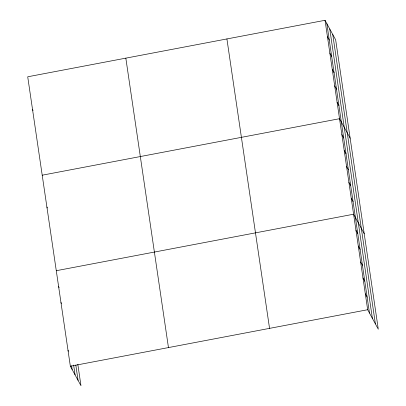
<?xml version="1.0" encoding="UTF-8"?>
<svg xmlns="http://www.w3.org/2000/svg" width="406" height="406" viewBox="0 0 406 406"><rect width="100%" height="100%" fill="white"/><g stroke="black" fill="none" stroke-linecap="round" stroke-linejoin="round"><path stroke-width="0.61" d="M325.028 20.3L367.663 309.727L378.285 329.215L335.65 39.783L325.028 20.3L27.715 76.785L70.35 366.217L80.972 385.7L77.815 364.273M42.209 175.194L339.523 118.704L350.145 138.192M56.282 270.706L353.59 214.216L364.218 233.704M70.35 366.217L367.663 309.727M327.444 36.702L329.266 40.042M329.86 53.1L331.682 56.444M332.275 69.502L334.097 72.847M334.691 85.905L336.513 89.249M337.107 102.307L338.929 105.646M341.867 134.625L343.689 137.969M344.212 150.545L346.034 153.884M346.557 166.46L348.378 169.804M348.901 182.38L350.728 185.725M351.246 198.301L353.073 201.64M355.935 230.136L357.762 233.48M358.285 246.056L360.107 249.401M360.629 261.971L362.451 265.316M362.974 277.892L364.796 281.236M365.319 293.812L367.141 297.156M32.546 109.59L33.069 110.544M46.898 207.03L47.421 207.984M58.626 286.621L59.144 287.58M60.971 302.541L61.489 303.495M68.005 350.297L68.523 351.251M332.747 34.459L375.383 323.887M329.753 28.968L372.388 318.4M326.85 23.644L369.485 313.072M226.913 38.94L269.548 328.368M125.83 58.144L168.46 347.577M75.815 365.065L78.069 380.371M73.633 365.09L75.074 374.885M71.629 365.887L72.172 369.556"/></g></svg>
